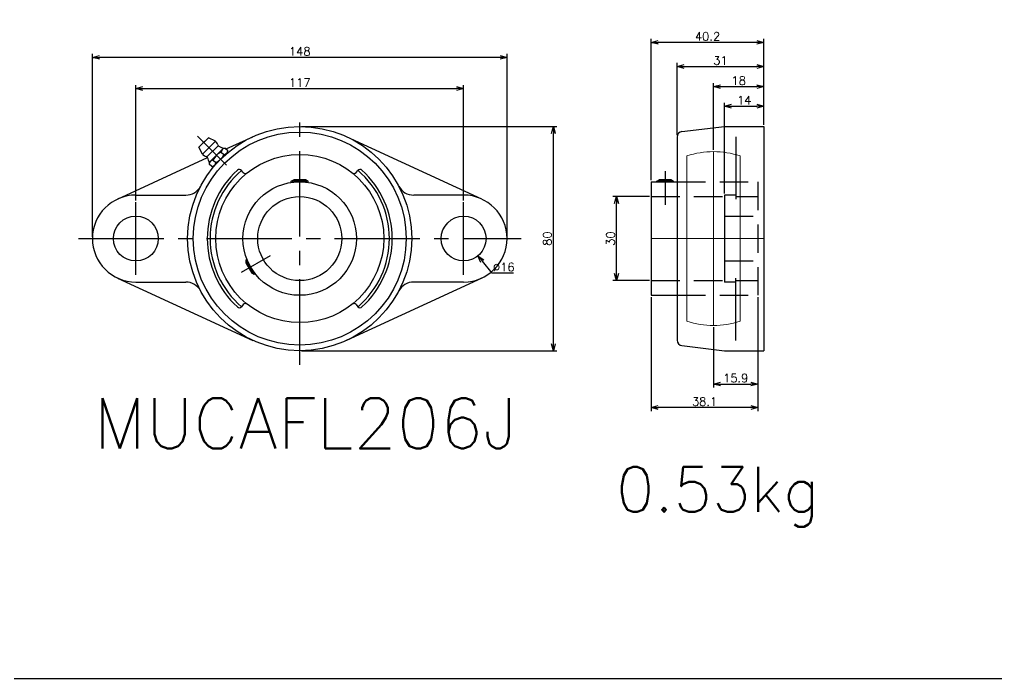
# Model space of a CAD drawing. Header units: millimetres. Extents: x 0 to 7488, y -19 to 4184.
# Drawn here: x 5720.3 to 6069, y 2238.1 to 2473.2 of the extents above; entities that cross this region are included whole.
import ezdxf

# ---------------------------------------------------------------- set-up
doc = ezdxf.new("R2010")
doc.units = ezdxf.units.MM
doc.header["$LTSCALE"] = 1.6
doc.header["$PDMODE"] = 99
doc.header["$PDSIZE"] = 1
doc.linetypes.add('CENTER2', pattern=[28.575, 19.05, -3.175, 3.175, -3.175])
doc.linetypes.add('HIDDEN', pattern=[9.525, 6.35, -3.175])
doc.layers.add('08_DIM', color=3, linetype='Continuous', lineweight=13)
doc.layers.add('10_DRAFT', color=8, linetype='Continuous', lineweight=0, plot=False)
doc.styles.add('KSS_TXT', font='txt.shx', dxfattribs={"bigfont": 'extfont2.shx'})
doc.dimstyles.new('KSS_DIM', dxfattribs={"dimscale": 4, "dimtxt": 3, "dimasz": 2.5, "dimexe": 1.25, "dimexo": 0.625, "dimtad": 1, "dimdsep": 46, "dimtxsty": 'KSS_TXT', "dimblk": 'OPEN30', "dimcen": 0, "dimazin": 2, "dimtfac": 0.75, "dimtmove": 0, "dimatfit": 3, "dimldrblk": 'OPEN30', "dimfxl": 1.25, "dimtolj": 1, "dimarcsym": 0})
doc.dimstyles.new('KSS_DIM$3', dxfattribs={"dimscale": 4, "dimtxt": 3, "dimasz": 2.5, "dimexe": 1.25, "dimexo": 0.625, "dimtad": 1, "dimtih": 1, "dimtoh": 1, "dimdsep": 46, "dimtxsty": 'KSS_TXT', "dimblk": 'OPEN30', "dimcen": 0, "dimazin": 2, "dimtfac": 0.75, "dimtofl": 0, "dimtmove": 0, "dimatfit": 3, "dimldrblk": 'OPEN30', "dimfxl": 1.25, "dimtolj": 1, "dimarcsym": 0})

# ---------------------------------------------------------------- blocks, each defined once
blk = doc.blocks.new('_Open30')
at = {"color": 0, "linetype": 'ByBlock', "lineweight": -2}
for p, q in [((-1, 0.27), (0, 0)), ((0, 0), (-1, -0.27)), ((0, 0), (-1, 0))]:
    blk.add_line(p, q, dxfattribs=at)
blk = doc.blocks.new('*D338')
at = {"layer": '08_DIM', "color": 0, "lineweight": -2, "transparency": 16777216}
for p, q in [((5761.83, 2408.68), (5761.83, 2449.83)), ((5764.33, 2448.58), (5876.33, 2448.58)), ((5878.83, 2408.68), (5878.83, 2449.83))]:
    blk.add_line(p, q, dxfattribs=at)
at = {"layer": 'Defpoints', "color": 0, "transparency": 16777216}
for p in [(5878.83, 2448.58), (5761.83, 2408.05), (5878.83, 2408.05)]:
    blk.add_point(p, dxfattribs=at)
at = {"layer": '08_DIM', "color": 0, "lineweight": -2, "transparency": 16777216, "xscale": 2.5, "yscale": 2.5, "zscale": 2.5, "rotation": 180}
blk.add_blockref('_Open30', (5761.83, 2448.58), dxfattribs=at)
at = {"layer": '08_DIM', "color": 0, "lineweight": -2, "transparency": 16777216, "xscale": 2.5, "yscale": 2.5, "zscale": 2.5}
blk.add_blockref('_Open30', (5878.83, 2448.58), dxfattribs=at)
at = {"layer": '08_DIM', "color": 0, "transparency": 16777216, "insert": (5820.33, 2450.71), "char_height": 3, "attachment_point": 5, "style": 'KSS_TXT'}
blk.add_mtext('\\A1;117', dxfattribs=at)
blk = doc.blocks.new('*D339')
at = {"layer": '08_DIM', "color": 0, "lineweight": -2, "transparency": 16777216}
for p, q in [((5746.33, 2395.68), (5746.33, 2460.94)), ((5891.83, 2459.69), (5748.83, 2459.69)), ((5894.33, 2395.68), (5894.33, 2460.94))]:
    blk.add_line(p, q, dxfattribs=at)
at = {"layer": 'Defpoints', "color": 0, "transparency": 16777216}
for p in [(5746.33, 2459.69), (5746.33, 2395.05), (5894.33, 2395.05)]:
    blk.add_point(p, dxfattribs=at)
at = {"layer": '08_DIM', "color": 0, "lineweight": -2, "transparency": 16777216, "xscale": 2.5, "yscale": 2.5, "zscale": 2.5, "rotation": 180}
blk.add_blockref('_Open30', (5746.33, 2459.69), dxfattribs=at)
at = {"layer": '08_DIM', "color": 0, "lineweight": -2, "transparency": 16777216, "xscale": 2.5, "yscale": 2.5, "zscale": 2.5}
blk.add_blockref('_Open30', (5894.33, 2459.69), dxfattribs=at)
at = {"layer": '08_DIM', "color": 0, "transparency": 16777216, "insert": (5820.33, 2461.82), "char_height": 3, "attachment_point": 5, "style": 'KSS_TXT'}
blk.add_mtext('\\A1;148', dxfattribs=at)
blk = doc.blocks.new('*D341')
at = {"layer": '08_DIM', "color": 0, "lineweight": -2, "transparency": 16777216}
for p, q in [((5972, 2411.18), (5972, 2443.53)), ((5974.5, 2442.28), (5983.5, 2442.28)), ((5986, 2435.68), (5986, 2443.53))]:
    blk.add_line(p, q, dxfattribs=at)
at = {"layer": 'Defpoints', "color": 0, "transparency": 16777216}
for p in [(5986, 2442.28), (5986, 2435.05), (5972, 2410.55)]:
    blk.add_point(p, dxfattribs=at)
at = {"layer": '08_DIM', "color": 0, "lineweight": -2, "transparency": 16777216, "xscale": 2.5, "yscale": 2.5, "zscale": 2.5, "rotation": 180}
blk.add_blockref('_Open30', (5972, 2442.28), dxfattribs=at)
at = {"layer": '08_DIM', "color": 0, "lineweight": -2, "transparency": 16777216, "xscale": 2.5, "yscale": 2.5, "zscale": 2.5}
blk.add_blockref('_Open30', (5986, 2442.28), dxfattribs=at)
at = {"layer": '08_DIM', "color": 0, "transparency": 16777216, "insert": (5979, 2444.4), "char_height": 3, "attachment_point": 5, "style": 'KSS_TXT'}
blk.add_mtext('\\A1;14', dxfattribs=at)
blk = doc.blocks.new('*D342')
at = {"layer": '08_DIM', "color": 0, "lineweight": -2, "transparency": 16777216}
for p, q in [((5955, 2431.9), (5955, 2457.69)), ((5957.5, 2456.44), (5983.5, 2456.44)), ((5986, 2435.68), (5986, 2457.69))]:
    blk.add_line(p, q, dxfattribs=at)
at = {"layer": 'Defpoints', "color": 0, "transparency": 16777216}
for p in [(5986, 2456.44), (5986, 2435.05), (5955, 2431.28)]:
    blk.add_point(p, dxfattribs=at)
at = {"layer": '08_DIM', "color": 0, "lineweight": -2, "transparency": 16777216, "xscale": 2.5, "yscale": 2.5, "zscale": 2.5, "rotation": 180}
blk.add_blockref('_Open30', (5955, 2456.44), dxfattribs=at)
at = {"layer": '08_DIM', "color": 0, "lineweight": -2, "transparency": 16777216, "xscale": 2.5, "yscale": 2.5, "zscale": 2.5}
blk.add_blockref('_Open30', (5986, 2456.44), dxfattribs=at)
at = {"layer": '08_DIM', "color": 0, "transparency": 16777216, "insert": (5970.5, 2458.56), "char_height": 3, "attachment_point": 5, "style": 'KSS_TXT'}
blk.add_mtext('\\A1;31', dxfattribs=at)
blk = doc.blocks.new('*D343')
at = {"layer": '08_DIM', "color": 0, "lineweight": -2, "transparency": 16777216}
for p, q in [((5945.8, 2415.93), (5945.8, 2466.3)), ((5986, 2435.68), (5986, 2466.3)), ((5983.5, 2465.05), (5948.3, 2465.05))]:
    blk.add_line(p, q, dxfattribs=at)
at = {"layer": 'Defpoints', "color": 0, "transparency": 16777216}
for p in [(5945.8, 2465.05), (5986, 2435.05), (5945.8, 2415.3)]:
    blk.add_point(p, dxfattribs=at)
at = {"layer": '08_DIM', "color": 0, "lineweight": -2, "transparency": 16777216, "xscale": 2.5, "yscale": 2.5, "zscale": 2.5, "rotation": 180}
blk.add_blockref('_Open30', (5945.8, 2465.05), dxfattribs=at)
at = {"layer": '08_DIM', "color": 0, "lineweight": -2, "transparency": 16777216, "xscale": 2.5, "yscale": 2.5, "zscale": 2.5}
blk.add_blockref('_Open30', (5986, 2465.05), dxfattribs=at)
at = {"layer": '08_DIM', "color": 0, "transparency": 16777216, "insert": (5965.9, 2467.17), "char_height": 3, "attachment_point": 5, "style": 'KSS_TXT'}
blk.add_mtext('\\A1;40.2', dxfattribs=at)
blk = doc.blocks.new('*D344')
at = {"layer": '08_DIM', "color": 0, "lineweight": -2, "transparency": 16777216}
for p, q in [((5983.9, 2374.18), (5983.9, 2341.89)), ((5968, 2363.43), (5968, 2341.89)), ((5970.5, 2343.14), (5981.4, 2343.14))]:
    blk.add_line(p, q, dxfattribs=at)
at = {"layer": 'Defpoints', "color": 0, "transparency": 16777216}
for p in [(5983.9, 2374.8), (5968, 2364.05), (5983.9, 2343.14)]:
    blk.add_point(p, dxfattribs=at)
at = {"layer": '08_DIM', "color": 0, "lineweight": -2, "transparency": 16777216, "xscale": 2.5, "yscale": 2.5, "zscale": 2.5, "rotation": 180}
blk.add_blockref('_Open30', (5968, 2343.14), dxfattribs=at)
at = {"layer": '08_DIM', "color": 0, "lineweight": -2, "transparency": 16777216, "xscale": 2.5, "yscale": 2.5, "zscale": 2.5}
blk.add_blockref('_Open30', (5983.9, 2343.14), dxfattribs=at)
at = {"layer": '08_DIM', "color": 0, "transparency": 16777216, "insert": (5975.95, 2345.27), "char_height": 3, "attachment_point": 5, "style": 'KSS_TXT'}
blk.add_mtext('\\A1;15.9', dxfattribs=at)
blk = doc.blocks.new('*D345')
at = {"layer": '08_DIM', "color": 0, "lineweight": -2, "transparency": 16777216}
for p, q in [((5945.8, 2374.18), (5945.8, 2333.52)), ((5983.9, 2374.18), (5983.9, 2333.52)), ((5981.4, 2334.77), (5948.3, 2334.77))]:
    blk.add_line(p, q, dxfattribs=at)
at = {"layer": 'Defpoints', "color": 0, "transparency": 16777216}
for p in [(5945.8, 2374.8), (5983.9, 2374.8), (5945.8, 2334.77)]:
    blk.add_point(p, dxfattribs=at)
at = {"layer": '08_DIM', "color": 0, "lineweight": -2, "transparency": 16777216, "xscale": 2.5, "yscale": 2.5, "zscale": 2.5, "rotation": 180}
blk.add_blockref('_Open30', (5945.8, 2334.77), dxfattribs=at)
at = {"layer": '08_DIM', "color": 0, "lineweight": -2, "transparency": 16777216, "xscale": 2.5, "yscale": 2.5, "zscale": 2.5}
blk.add_blockref('_Open30', (5983.9, 2334.77), dxfattribs=at)
at = {"layer": '08_DIM', "color": 0, "transparency": 16777216, "insert": (5964.85, 2336.9), "char_height": 3, "attachment_point": 5, "style": 'KSS_TXT'}
blk.add_mtext('\\A1;38.1', dxfattribs=at)
blk = doc.blocks.new('*D346')
at = {"layer": '08_DIM', "color": 0, "lineweight": -2, "transparency": 16777216}
for p, q in [((5968, 2426.68), (5968, 2450.51)), ((5970.5, 2449.26), (5983.5, 2449.26)), ((5986, 2435.68), (5986, 2450.51))]:
    blk.add_line(p, q, dxfattribs=at)
at = {"layer": 'Defpoints', "color": 0, "transparency": 16777216}
for p in [(5986, 2449.26), (5986, 2435.05), (5968, 2426.05)]:
    blk.add_point(p, dxfattribs=at)
at = {"layer": '08_DIM', "color": 0, "lineweight": -2, "transparency": 16777216, "xscale": 2.5, "yscale": 2.5, "zscale": 2.5, "rotation": 180}
blk.add_blockref('_Open30', (5968, 2449.26), dxfattribs=at)
at = {"layer": '08_DIM', "color": 0, "lineweight": -2, "transparency": 16777216, "xscale": 2.5, "yscale": 2.5, "zscale": 2.5}
blk.add_blockref('_Open30', (5986, 2449.26), dxfattribs=at)
at = {"layer": '08_DIM', "color": 0, "transparency": 16777216, "insert": (5977, 2451.38), "char_height": 3, "attachment_point": 5, "style": 'KSS_TXT'}
blk.add_mtext('\\A1;18', dxfattribs=at)
blk = doc.blocks.new('*D353')
at = {"layer": '08_DIM', "color": 0, "lineweight": -2, "transparency": 16777216}
for p, q in [((5945.18, 2410.05), (5932.15, 2410.05)), ((5933.4, 2382.55), (5933.4, 2407.55)), ((5945.18, 2380.05), (5932.15, 2380.05))]:
    blk.add_line(p, q, dxfattribs=at)
at = {"layer": 'Defpoints', "color": 0, "transparency": 16777216}
for p in [(5933.4, 2410.05), (5945.8, 2410.05), (5945.8, 2380.05)]:
    blk.add_point(p, dxfattribs=at)
at = {"layer": '08_DIM', "color": 0, "lineweight": -2, "transparency": 16777216, "xscale": 2.5, "yscale": 2.5, "zscale": 2.5}
for p, rotation in [((5933.4, 2410.05), 90), ((5933.4, 2380.05), 270)]:
    blk.add_blockref('_Open30', p, dxfattribs=dict(at, rotation=rotation))
at = {"layer": '08_DIM', "color": 0, "transparency": 16777216, "insert": (5931.27, 2395.05), "char_height": 3, "attachment_point": 5, "rotation": 90, "style": 'KSS_TXT'}
blk.add_mtext('\\A1;30', dxfattribs=at)
blk = doc.blocks.new('*D354')
at = {"layer": '08_DIM', "color": 0, "lineweight": -2, "transparency": 16777216}
for p, q in [((5889.07, 2382.75), (5885.55, 2386.98)), ((5896.69, 2382.75), (5889.07, 2382.75))]:
    blk.add_line(p, q, dxfattribs=at)
at = {"layer": 'Defpoints', "color": 0, "transparency": 16777216}
for p in [(5873.72, 2401.2), (5883.95, 2388.9)]:
    blk.add_point(p, dxfattribs=at)
at = {"layer": '08_DIM', "color": 0, "lineweight": -2, "transparency": 16777216, "xscale": 2.5, "yscale": 2.5, "zscale": 2.5, "rotation": 129.7625315776688}
blk.add_blockref('_Open30', (5883.95, 2388.9), dxfattribs=at)
at = {"layer": '08_DIM', "color": 0, "transparency": 16777216, "insert": (5893.19, 2384.88), "char_height": 3, "attachment_point": 5, "style": 'KSS_TXT'}
blk.add_mtext('\\A1;%%C16', dxfattribs=at)
blk = doc.blocks.new('MUCAFL206a_1_1')
at = {"color": 0, "linetype": 'CENTER2'}
for p, q in [((0, -45), (0, 45)), ((-26.16, 26.16), (-36.49, 36.49)), ((-58.5, -13), (-58.5, 13)), ((58.5, -13), (58.5, 13)), ((-79, 0), (79, 0)), ((-20.78, -12), (-10.39, -6))]:
    blk.add_line(p, q, dxfattribs=at)
at = {"color": 0}
for p, q in [((-35.99, 32.6), (-32.6, 35.99)), ((-30.05, 34.72), (-32.6, 35.99)), ((-26.23, 31.95), (-16.75, 36.32)), ((64.99, 14.08), (16.75, 36.32)), ((-34.72, 30.05), (-35.99, 32.6)), ((-34.72, 30.05), (-30.05, 34.72)), ((-29.17, 33.13), (-33.13, 29.17)), ((-31.84, 27.56), (-27.56, 31.84)), ((-26.58, 32.29), (-25.69, 31.4)), ((-64.99, 14.08), (-32.94, 28.86)), ((-30.87, 28.01), (-29.98, 27.12)), ((-26.14, 30.43), (-30.43, 26.14)), ((-28.01, 30.87), (-27.12, 29.98)), ((-31.4, 25.69), (-32.29, 26.58)), ((-20.14, 23.55), (-20.79, 24.31)), ((-3, 20.5), (-2.13, 21)), ((2.13, 21), (-2.13, 21)), ((3, 20.5), (2.13, 21)), ((20.14, 23.55), (20.79, 24.31)), ((-3, 20.03), (-3, 20.5)), ((3, 20.5), (-3, 20.5)), ((-2.45, 20.1), (-2.45, 20.82)), ((2.45, 20.1), (2.45, 20.82)), ((3, 20.03), (3, 20.5)), ((-58.5, 15.5), (-40.67, 15.5)), ((58.5, 15.5), (40.67, 15.5)), ((-18.84, -7.42), (-19.25, -7.65)), ((-19.25, -7.65), (-19.25, -8.65)), ((-19.25, -7.65), (-16.25, -12.85)), ((-18.63, -7.93), (-19.25, -8.29)), ((-19.25, -8.65), (-17.12, -12.35)), ((-16.25, -12.85), (-17.12, -12.35)), ((-16.18, -12.17), (-16.8, -12.53)), ((-15.84, -12.61), (-16.25, -12.85)), ((-64.99, -14.08), (-16.75, -36.32)), ((-58.5, -15.5), (-40.67, -15.5)), ((64.99, -14.08), (16.75, -36.32)), ((58.5, -15.5), (40.67, -15.5)), ((-20.14, -23.55), (-20.79, -24.31)), ((20.14, -23.55), (20.79, -24.31))]:
    blk.add_line(p, q, dxfattribs=at)
for centre, radius in [((0, 0), 40), ((0, 0), 38), ((0, 0), 30), ((0, 0), 20.25), ((0, 0), 15), ((-58.5, 0), 8), ((58.5, 0), 8)]:
    blk.add_circle(centre, radius, dxfattribs=at)
for centre, radius, start, end in [((-33.24, 33.24), 1.59, 114.555, 155.445), ((-32.39, 32.39), 3.3, 17.9467, 45), ((-28.48, 33.65), 0.8, 197.9467, 240.2157), ((-25.9, 38.16), 6, 240.2157, 260.6802), ((-26.45, 30.74), 1.56, 94.7398, 175.2602), ((-27.25, 31.53), 1.56, 274.7398, 355.2602), ((-32.39, 32.39), 3.3, 225, 252.0533), ((-33.65, 28.48), 0.8, 29.7843, 72.0533), ((-38.16, 25.9), 6, 9.3198, 29.7843), ((-30.74, 26.45), 1.56, 94.7398, 175.2602), ((-25.67, 25.67), 5.7, 114.2291, 155.7709), ((-32.31, 32.31), 5.7, 294.2291, 335.7709), ((-31.53, 27.25), 1.56, 274.7398, 355.2602), ((-21.55, 23.66), 1, 40.5416, 132.3324), ((21.55, 23.66), 1, 47.6676, 139.4584), ((0, 0), 33, 132.3324, 227.6676), ((0, 0), 32, 130.5416, 229.4584), ((-19.38, 24.2), 1, 220.5416, 308.693), ((19.38, 24.2), 1, 231.307, 319.4584), ((0, 0), 32, 310.5416, 49.4584), ((0, 0), 33, 312.3324, 47.6676), ((-40.67, 21.5), 6, 270, 332.1349), ((40.67, 21.5), 6, 207.8651, 270), ((-58.5, 0), 15.5, 90, 270), ((58.5, 0), 15.5, 270, 90), ((-40.67, -21.5), 6, 27.8651, 90), ((40.67, -21.5), 6, 90, 152.1349), ((-21.55, -23.66), 1, 227.6676, 319.4584), ((-19.38, -24.2), 1, 51.307, 139.4584), ((19.38, -24.2), 1, 40.5416, 128.693), ((21.55, -23.66), 1, 220.5416, 312.3324)]:
    blk.add_arc(centre, radius, start, end, dxfattribs=at)
blk = doc.blocks.new('MUCAFL206c_1_1')
at = {"color": 0}
for p, q in [((-29.23, 38.21), (-14, 40)), ((-14, 40), (0, 40)), ((0, 40), (0, -40)), ((-31, 36.22), (-31, -36.22)), ((-10, 36.32), (-10, 14.08)), ((-38.2, 20.5), (-37.33, 21)), ((-33.07, 21), (-37.33, 21)), ((-32.2, 20.5), (-33.07, 21)), ((-40.2, 20.25), (-31, 20.25)), ((-40.2, 20.25), (-40.2, -20.25)), ((-38.2, 20.25), (-38.2, 20.5)), ((-32.2, 20.5), (-38.2, 20.5)), ((-37.65, 20.25), (-37.65, 20.82)), ((-32.75, 20.25), (-32.75, 20.82)), ((-32.2, 20.25), (-32.2, 20.5)), ((-14, 15.5), (-14, -15.5)), ((-10, 15.5), (-14, 15.5)), ((-10, -15.5), (-14, -15.5)), ((-10, -36.32), (-10, -14.08)), ((-40.2, -20.25), (-31, -20.25)), ((-29.23, -38.21), (-14, -40)), ((-14, -40), (0, -40))]:
    blk.add_line(p, q, dxfattribs=at)
at = {"color": 0, "linetype": 'CENTER2'}
blk.add_line((-35.2, 24), (-35.2, 12), dxfattribs=at)
at = {"color": 0, "linetype": 'HIDDEN'}
for p, q in [((-31, 20.25), (-2.1, 20.25)), ((-2.1, 20.25), (-2.1, -20.25)), ((-40.2, 15), (-2.1, 15)), ((-14, 8), (0, 8)), ((-14, -8), (0, -8)), ((-40.2, -15), (-2.1, -15)), ((-31, -20.25), (-2.1, -20.25))]:
    blk.add_line(p, q, dxfattribs=at)
at = {"color": 0}
for centre, start, end in [((-29, 36.22), 96.7098, 180), ((-29, -36.22), 180, 263.2902)]:
    blk.add_arc(centre, 2, start, end, dxfattribs=at)
at = {"layer": '10_DRAFT'}
for p, q in [((-27.5, 29.51), (-27.5, -29.51)), ((-18, 31), (-18, -31)), ((-8.5, 29.51), (-8.5, -29.51)), ((-40.2, 0), (0, 0))]:
    blk.add_line(p, q, dxfattribs=at)
for start, end in [(72.1545, 107.8455), (252.1545, 287.8455)]:
    blk.add_arc((-18, 0), 31, start, end, dxfattribs=at)
blk = doc.blocks.new('*D355')
at = {"layer": '08_DIM', "color": 0, "lineweight": -2, "transparency": 16777216}
for p, q in [((5820.96, 2435.05), (5912.11, 2435.05)), ((5910.86, 2357.55), (5910.86, 2432.55)), ((5820.96, 2355.05), (5912.11, 2355.05))]:
    blk.add_line(p, q, dxfattribs=at)
at = {"layer": 'Defpoints', "color": 0, "transparency": 16777216}
for p in [(5820.33, 2435.05), (5910.86, 2435.05), (5820.33, 2355.05)]:
    blk.add_point(p, dxfattribs=at)
at = {"layer": '08_DIM', "color": 0, "lineweight": -2, "transparency": 16777216, "xscale": 2.5, "yscale": 2.5, "zscale": 2.5}
for p, rotation in [((5910.86, 2435.05), 90), ((5910.86, 2355.05), 270)]:
    blk.add_blockref('_Open30', p, dxfattribs=dict(at, rotation=rotation))
at = {"layer": '08_DIM', "color": 0, "transparency": 16777216, "insert": (5908.73, 2395.05), "char_height": 3, "attachment_point": 5, "rotation": 90, "style": 'KSS_TXT'}
blk.add_mtext('\\A1;80', dxfattribs=at)

msp = doc.modelspace()

# ---------------------------------------------------------------- linework, layer by layer
at = {"layer": 'Defpoints'}
msp.add_lwpolyline([(3735.637, 2238.127), (6704.223, 2238.127), (6704.223, 3987.002), (3735.637, 3987.002)], close=True, dxfattribs=at)

# ---------------------------------------------------------------- block references
at = {"color": 4}
for name, p in [('MUCAFL206a_1_1', (5820.333, 2395.054)), ('MUCAFL206c_1_1', (5986.002, 2395.054))]:
    msp.add_blockref(name, p, dxfattribs=at)

# ---------------------------------------------------------------- texts
at = {"color": 0, "style": 'KSS_TXT'}
msp.add_text('MUCAFL206J', height=18, dxfattribs=at).set_placement((5746.904, 2320.104))
at = {"layer": '08_DIM', "color": 6, "style": 'KSS_TXT'}
msp.add_text('0.53kg', height=16, dxfattribs=at).set_placement((5933.219, 2297.563))

# ---------------------------------------------------------------- dimensions: what is measured, and where the dimension line sits
at = {"layer": '08_DIM'}
for base, p1, p2, picture, middle in [((5945.802, 2465.05), (5986.002, 2435.054), (5945.802, 2415.304), '*D343', (5965.902, 2467.175)), ((5746.333, 2459.693), (5894.333, 2395.054), (5746.333, 2395.054), '*D339', (5820.333, 2461.818)), ((5986.002, 2456.436), (5955.002, 2431.275), (5986.002, 2435.054), '*D342', (5970.502, 2458.561)), ((5878.833, 2448.582), (5761.833, 2408.054), (5878.833, 2408.054), '*D338', (5820.333, 2450.707)), ((5986.002, 2449.255), (5968.002, 2426.054), (5986.002, 2435.054), '*D346', (5977.002, 2451.38)), ((5986.002, 2442.28), (5972.002, 2410.554), (5986.002, 2435.054), '*D341', (5979.002, 2444.405)), ((5945.802, 2334.773), (5983.902, 2374.804), (5945.802, 2374.804), '*D345', (5964.852, 2336.898)), ((5983.902, 2343.143), (5968.002, 2364.054), (5983.902, 2374.804), '*D344', (5975.952, 2345.268))]:
    dim = msp.add_linear_dim(base=base, p1=p1, p2=p2, dimstyle='KSS_DIM', override={"dimscale": 1}, dxfattribs=at)
    dim.commit()
    dim.dimension.update_dxf_attribs({"geometry": picture, "text_midpoint": middle})
for base, p1, p2, picture, middle in [((5910.858, 2435.054), (5820.333, 2355.054), (5820.333, 2435.054), '*D355', (5908.733, 2395.054)), ((5933.398, 2410.054), (5945.802, 2380.054), (5945.802, 2410.054), '*D353', (5931.273, 2395.054))]:
    dim = msp.add_linear_dim(base=base, p1=p1, p2=p2, angle=90, dimstyle='KSS_DIM', override={"dimscale": 1}, dxfattribs=at)
    dim.commit()
    dim.dimension.update_dxf_attribs({"geometry": picture, "text_midpoint": middle})
dim = msp.add_diameter_dim_2p(p1=(5873.716, 2401.204), p2=(5883.95, 2388.904), dimstyle='KSS_DIM$3', override={"dimscale": 1, "dimpost": '%%C<>'}, dxfattribs=at)
dim.commit()
dim.dimension.update_dxf_attribs({"geometry": '*D354', "text_midpoint": (5893.192, 2384.88)})

doc.saveas('drawing.dxf')
